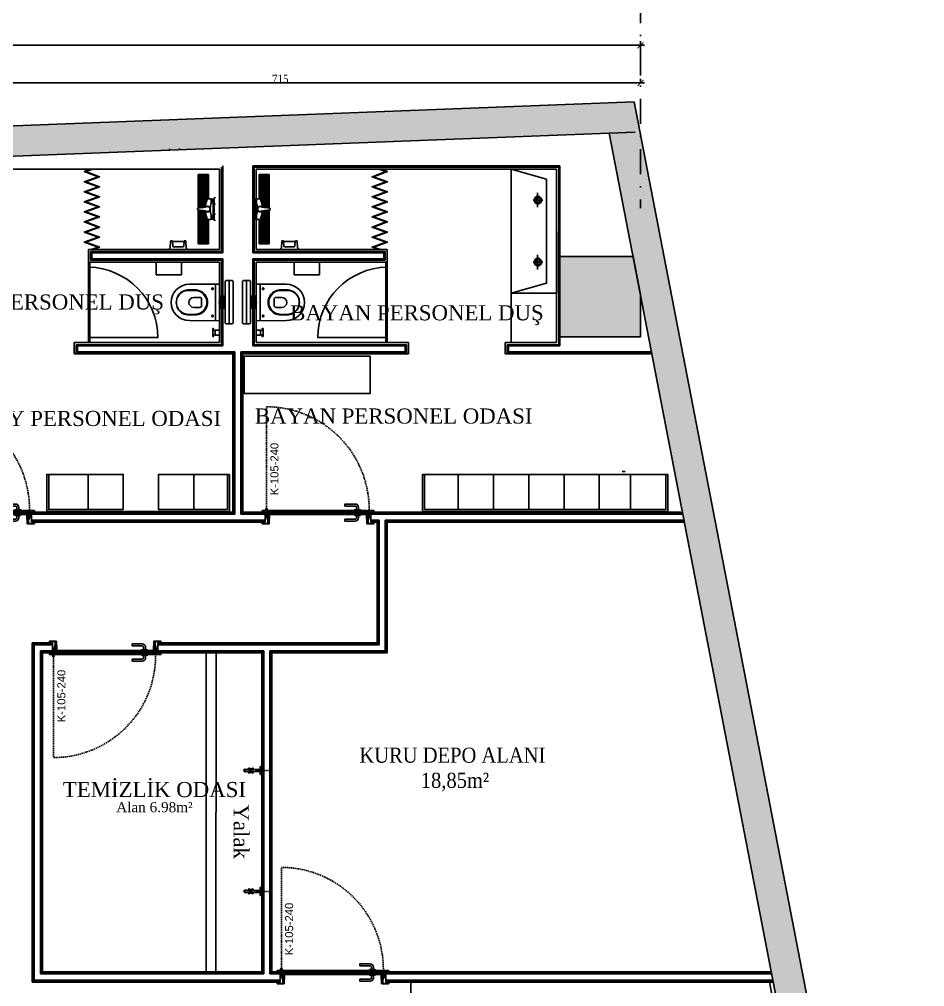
# Model space of a CAD drawing. Header units: millimetres. Extents: x -29311 to -3405, y 28913 to 42880.
# Drawn here: x -14803 to -13904, y 36041 to 37002 of the extents above; entities that cross this region are included whole.
import ezdxf
from ezdxf.enums import TextEntityAlignment as Align

# ---------------------------------------------------------------- set-up
doc = ezdxf.new("R2010")
doc.units = ezdxf.units.MM
for name, pattern in [('ACAD_ISO07W100', [3, 0, -3]), ('AM_DIN_G_W050', [13.75, 9.75, -1.5, 1, -1.5]), ('CENTER2', [1.125, 0.75, -0.125, 0.125, -0.125]), ('DASHDOT', [1, 0.5, -0.25, 0, -0.25]), ('DASHDOT2', [0.5, 0.25, -0.125, 0, -0.125]), ('HIDDEN', [0.375, 0.25, -0.125])]:
    doc.linetypes.add(name, pattern=pattern)
for name, color, linetype in [('A-AKS', 57, 'DASHDOT'), ('A-AKS.', 57, 'DASHDOT2'), ('A-BA', 1, 'Continuous'), ('A-DUVAR-ALCIPAN', 9, 'Continuous'), ('A-KAPI', 214, 'Continuous'), ('A-KAPI-AHSAP', 245, 'Continuous'), ('A-KAPI-AKSESUAR', 206, 'Continuous'), ('A-KAPI-METAL', 84, 'Continuous'), ('A-KAPI-PROFIL', 206, 'Continuous'), ('A-KAPLAMA-SERAMIK', 31, 'Continuous'), ('A-MK-DRENAJ', 146, 'Continuous'), ('A-SIVA-ALCIPAN', 247, 'Continuous'), ('A-SIVA-IC', 97, 'Continuous'), ('A-TEFRIS', 251, 'Continuous'), ('A-TEFRIS-SABIT', 177, 'Continuous'), ('A-YAZI', 136, 'Continuous'), ('Duvar-200 cm', 7, 'Continuous'), ('level', 10, 'Continuous')]:
    doc.layers.add(name, color=color, linetype=linetype)
for name, color, linetype, lineweight in [('MS_GORINCE', 251, 'Continuous', 0), ('olcu-plan', 7, 'Continuous', 20), ('s-depo', 140, 'Continuous', 25), ('tarama-betonarme', 252, 'Continuous', 13), ('TES_SU', 150, 'Continuous', 25)]:
    doc.layers.add(name, color=color, linetype=linetype, lineweight=lineweight)
doc.styles.get("Standard").update_dxf_attribs({"font": 'arial.ttf'})
doc.styles.add('YAZ-50', font='times.ttf', dxfattribs={"width": 0.9})
doc.dimstyles.new('1-50-plan', dxfattribs={"dimtxt": 8, "dimasz": 6, "dimexe": 4, "dimexo": 4, "dimgap": 0.00625, "dimtad": 1, "dimdec": 0, "dimrnd": 0.0005, "dimzin": 9, "dimdsep": 46, "dimtxsty": 'YAZ-50', "dimblk": 'ARCHTICK', "dimcen": 0.025, "dimdle": 4, "dimadec": 0, "dimazin": 0, "dimtfac": 1, "dimtdec": 0, "dimtmove": 0, "dimatfit": 3, "dimfxl": 30, "dimfxlon": 1, "dimarcsym": 0})
pattern_1 = [(45, (-65876.5644, 50245.5134), (-4.4194174, 4.4194174), []), (45, (-65872.145, 50245.5134), (-4.4194174, 4.4194174), [7.8125, -1.5625, 0, -1.5625])]

# ---------------------------------------------------------------- blocks, each defined once
blk = doc.blocks.new('_ArchTick')
at = {"color": 0, "linetype": 'ByBlock', "const_width": 0.15}
blk.add_lwpolyline([(-0.5, -0.5), (0.5, 0.5)], dxfattribs=at)
blk = doc.blocks.new('*D415')
at = {"layer": 'DEFPOINTS', "color": 0, "transparency": 16777216}
for p in [(-14901.24, 36942.91), (-14185.74, 36938.93), (-14185.74, 36938.93)]:
    blk.add_point(p, dxfattribs=at)
at = {"layer": 'olcu-plan', "color": 0, "lineweight": -2, "transparency": 16777216}
for p, q in [((-14185.74, 36938.93), (-14185.74, 36942.93)), ((-14905.24, 36938.93), (-14181.74, 36938.93)), ((-14901.24, 36938.93), (-14901.24, 36934.93))]:
    blk.add_line(p, q, dxfattribs=at)
at = {"layer": 'olcu-plan', "color": 0, "lineweight": -2, "transparency": 16777216, "xscale": 6, "yscale": 6, "zscale": 6, "rotation": 180}
blk.add_blockref('_ArchTick', (-14901.24, 36938.93), dxfattribs=at)
at = {"layer": 'olcu-plan', "color": 0, "lineweight": -2, "transparency": 16777216, "xscale": 6, "yscale": 6, "zscale": 6}
blk.add_blockref('_ArchTick', (-14185.74, 36938.93), dxfattribs=at)
at = {"layer": 'olcu-plan', "color": 0, "transparency": 16777216, "insert": (-14543.49, 36943.02), "char_height": 8, "attachment_point": 5, "style": 'YAZ-50'}
blk.add_mtext('715', dxfattribs=at)
blk = doc.blocks.new('*D416')
at = {"layer": 'DEFPOINTS', "color": 0, "transparency": 16777216}
for p in [(-14185.74, 36976.33), (-14185.74, 36938.93), (-19055.29, 36908.8)]:
    blk.add_point(p, dxfattribs=at)
at = {"layer": 'olcu-plan', "color": 0, "lineweight": -2, "transparency": 16777216}
for p, q in [((-19055.29, 36946.33), (-19055.29, 36980.33)), ((-14185.74, 36946.33), (-14185.74, 36980.33)), ((-19059.29, 36976.33), (-14181.74, 36976.33))]:
    blk.add_line(p, q, dxfattribs=at)
at = {"layer": 'olcu-plan', "color": 0, "lineweight": -2, "transparency": 16777216, "xscale": 6, "yscale": 6, "zscale": 6, "rotation": 180}
blk.add_blockref('_ArchTick', (-19055.29, 36976.33), dxfattribs=at)
at = {"layer": 'olcu-plan', "color": 0, "lineweight": -2, "transparency": 16777216, "xscale": 6, "yscale": 6, "zscale": 6}
blk.add_blockref('_ArchTick', (-14185.74, 36976.33), dxfattribs=at)
at = {"layer": 'olcu-plan', "color": 0, "transparency": 16777216, "insert": (-16620.51, 36980.42), "char_height": 8, "attachment_point": 5, "style": 'YAZ-50'}
blk.add_mtext('4870', dxfattribs=at)
blk = doc.blocks.new('AKS')
at = {"layer": 'A-AKS.', "ltscale": 100}
blk.add_line((4869.54, 2314.03), (4869.54, 2054.95), dxfattribs=at)
blk = doc.blocks.new('A$C1989330F')
at = {"layer": 'A-KAPI-AKSESUAR'}
blk.add_lwpolyline([(27.5, 0), (-27.5, 0), (-27.5, -8), (27.5, -8)], close=True, dxfattribs=at)
blk.add_lwpolyline([(-125, -45), (-20, -45, 0.414214), (-10, -35), (-10, -8), (10, -8), (10, -32, -0.414214), (-23, -65), (-125, -65)], format="xyb", close=True, dxfattribs=at)
blk = doc.blocks.new('*U501')
at = {"ltscale": 12}
h = blk.add_hatch(dxfattribs=at)
h.set_pattern_fill('ANSI31', color=8, scale=5, angle=45)
h.set_pattern_definition([(90, (48.085, 20), (-15.875, 3e-15), [])])
h.paths.add_polyline_path([(1004.1, -130), (44, -130), (44, -160), (1004.1, -160)])
at = {"color": 8, "linetype": 'HIDDEN', "ltscale": 50}
blk.add_lwpolyline([(12.6, -176.2), (12.6, -1188.7, 0.417281), (1025, -165.6)], format="xyb", dxfattribs=at)
at = {"layer": 'A-KAPI-AHSAP'}
for points in [[(44, -165), (34, -165), (34, -148), (34, -148), (34, -125), (44, -125), (44, -165)], [(44, -125), (1004.1, -125)], [(1004.1, -165), (44, -165)], [(1004.1, -165), (1004.1, -125), (1014.1, -125), (1014.1, -165), (1014.1, -165), (1014.1, -165), (1004.1, -165)]]:
    blk.add_lwpolyline(points, dxfattribs=at)
blk.add_lwpolyline([(1004.1, -130), (44, -130), (44, -160), (1004.1, -160)], close=True, dxfattribs=at)
at = {"layer": 'A-KAPI-AKSESUAR'}
for radius in [10, 5, 4]:
    blk.add_circle((12, -175), radius, dxfattribs=at)
at = {"layer": 'A-KAPI-METAL'}
for points in [[(-29, -33.4), (39, -33.4, -0.414214), (40, -34.4), (40, -95.9), (38, -95.9), (38, -35.9, 0.414214), (37.5, -35.4), (-27.5, -35.4, 0.414214), (-28, -35.9), (-28, -47.4, 0.414214), (-27.5, -47.9), (-20, -47.9), (-20, -49.9), (-29, -49.9, -0.414214), (-30, -48.9), (-30, -34.4, -0.414214)], [(-30, -151, -0.414214), (-29, -150), (-20, -150), (-20, -152), (-27.5, -152, 0.414214), (-28, -152.5), (-28, -162.5, 0.414214), (-27.5, -163), (26.5, -163, 0.414214), (27, -162.5), (27, -105, -0.414214), (28.2, -104), (41, -104, -0.414154), (42, -105), (42, -119.5), (42, -94.8), (42, -80.7), (42, -94.8), (40, -94.8), (40, -80.7, -1), (44, -80.7), (44, -119.8, -0.934642), (40, -119.5), (40, -106.5, 0.414214), (39.5, -106), (29.5, -106, 0.414214), (29, -106.5), (29, -164, -0.414214), (28, -165), (-29, -165, -0.414214), (-30, -164)], [(1078.1, -151, 0.414214), (1077.1, -150), (1068.1, -150), (1068.1, -152), (1075.6, -152, -0.414214), (1076.1, -152.5), (1076.1, -162.5, -0.414214), (1075.6, -163), (1021.6, -163, -0.414214), (1021.1, -162.5), (1021.1, -104, 0.414214), (1019.8, -103), (1007.1, -103, 0.414154), (1006.1, -104), (1006.1, -119.5), (1006.1, -94.8), (1006.1, -80.7), (1006.1, -94.8), (1008.1, -94.8), (1008.1, -80.7, 1), (1004.1, -80.7), (1004.1, -119.8, 0.938583), (1008.1, -119.5), (1008.1, -105.5, -0.414214), (1008.6, -105), (1018.5, -105, -0.414214), (1019.1, -105.5), (1019.1, -164, 0.414214), (1020.1, -165), (1077.1, -165, 0.414214), (1078.1, -164)], [(1077.1, -33.4), (1009.1, -33.4, 0.414214), (1008.1, -34.4), (1008.1, -95.9), (1010.1, -95.9), (1010.1, -35.9, -0.414214), (1010.6, -35.4), (1075.6, -35.4, -0.414214), (1076.1, -35.9), (1076.1, -47.4, -0.414214), (1075.6, -47.9), (1068.1, -47.9), (1068.1, -49.9), (1077.1, -49.9, 0.414214), (1078.1, -48.9), (1078.1, -34.4, 0.414214)]]:
    blk.add_lwpolyline(points, format="xyb", close=True, dxfattribs=at)
at = {"layer": 'A-KAPI-PROFIL'}
for points in [[(16.5, -100.9), (27.5, -70.4), (27.5, -36.5), (37.5, -36.5), (37.5, -72.2), (25.9, -104.3), (25.9, -163), (16.5, -163)], [(1031.6, -100.9), (1020.6, -70.4), (1020.6, -43.8), (1010.6, -43.8), (1010.6, -72.2), (1022.2, -104.3), (1022.2, -163), (1031.6, -163)]]:
    blk.add_lwpolyline(points, close=True, dxfattribs=at)
for points in [[(36.5, -36.8), (37.5, -36.8), (37.5, -52.5), (29.6, -66.1), (29.6, -89.8), (36.6, -89.8), (36.6, -90.8), (28.6, -90.8), (28.6, -65.8), (36.5, -52.2), (36.5, -36.8)], [(1011.6, -36.8), (1010.6, -36.8), (1010.6, -52.5), (1018.5, -66.1), (1018.5, -89.8), (1011.5, -89.8), (1011.5, -90.8), (1019.5, -90.8), (1019.5, -65.8), (1011.6, -52.2), (1011.6, -36.8)]]:
    blk.add_lwpolyline(points, dxfattribs=at)
at = {"layer": 'A-KAPI-PROFIL', "color": 8}
for points in [[(39.7, -111.2, 0.414214), (37.7, -109.2), (31.3, -109.2, 0.414214), (29.3, -111.2), (29.3, -122, 0.414214), (31.3, -124), (45.3, -124, 0.414214), (46.3, -123), (46.3, -120, 1), (44.3, -120), (44.3, -121.5), (39.7, -121.5)], [(1018.8, -111.2, 0.414214), (1016.8, -109.2), (1010.4, -109.2, 0.414214), (1008.4, -111.2), (1008.4, -121.5), (1003.8, -121.5), (1003.8, -120, 1), (1001.8, -120), (1001.8, -123, 0.414214), (1002.8, -124), (1014.1, -124), (1016.8, -124, 0.414214), (1018.8, -122)]]:
    blk.add_lwpolyline(points, format="xyb", close=True, dxfattribs=at)
at = {"layer": 'DEFPOINTS', "linetype": 'ByBlock', "ltscale": 12}
for p, q in [((0, -49.9), (0, -150)), ((1048.1, -49.9), (1048.1, -125))]:
    blk.add_line(p, q, dxfattribs=at)
at = {"ltscale": 12, "xscale": -1, "rotation": 180}
blk.add_blockref('A$C1989330F', (916, -125), dxfattribs=at)
at = {"ltscale": 12}
blk.add_blockref('A$C1989330F', (916, -165), dxfattribs=at)
blk = doc.blocks.new('2 Lİ LAVABOO')
at = {"layer": 'A-TEFRIS-SABIT', "color": 4, "linetype": 'AM_DIN_G_W050', "ltscale": 2}
for p, q in [((88836.53, 15560.57), (88836.53, 15551.04)), ((88898.16, 15560.57), (88898.16, 15551.04)), ((88829.3, 15555.56), (88843.73, 15555.56)), ((88831.76, 15555.81), (88841.3, 15555.81)), ((88905.39, 15555.56), (88890.96, 15555.56)), ((88902.93, 15555.81), (88893.39, 15555.81))]:
    blk.add_line(p, q, dxfattribs=at)
at = {"layer": 'A-TEFRIS-SABIT'}
for points in [[(88805.72, 15574.42), (88805.72, 15529.28), (88928.97, 15529.28), (88928.97, 15574.44)], [(88815.72, 15564.4), (88805.72, 15529.28), (88928.97, 15529.28), (88918.97, 15564.4)]]:
    blk.add_lwpolyline(points, close=True, dxfattribs=at)
for centre, radius in [((88836.53, 15555.81), 3.75), ((88836.53, 15555.81), 2.6), ((88898.16, 15555.81), 3.75), ((88898.16, 15555.81), 2.6)]:
    blk.add_circle(centre, radius, dxfattribs=at)
blk = doc.blocks.new('*U577')
at = {"ltscale": 12}
h = blk.add_hatch(dxfattribs=at)
h.set_pattern_fill('ANSI31', color=8, scale=5, angle=45)
h.set_pattern_definition([(90, (50, 20), (-15.875, 3e-15), [])])
h.paths.add_polyline_path([(1006, -130), (44, -130), (44, -160), (1006, -160)])
at = {"color": 8, "linetype": 'HIDDEN', "ltscale": 50}
blk.add_lwpolyline([(12.7, -176.4), (12.7, -1195.6, 0.417281), (1031.9, -165.7)], format="xyb", dxfattribs=at)
at = {"layer": 'A-KAPI-AHSAP'}
for points in [[(44, -165), (34, -165), (34, -148), (34, -148), (34, -125), (44, -125), (44, -165)], [(44, -125), (1006, -125)], [(1006, -165), (44, -165)], [(1006, -165), (1006, -125), (1016, -125), (1016, -165), (1016, -165), (1016, -165), (1006, -165)]]:
    blk.add_lwpolyline(points, dxfattribs=at)
blk.add_lwpolyline([(1006, -130), (44, -130), (44, -160), (1006, -160)], close=True, dxfattribs=at)
at = {"layer": 'A-KAPI-AKSESUAR'}
for radius in [10, 5, 4]:
    blk.add_circle((12, -175), radius, dxfattribs=at)
at = {"layer": 'A-KAPI-METAL'}
for points in [[(-29, -33.4), (39, -33.4, -0.414214), (40, -34.4), (40, -95.9), (38, -95.9), (38, -35.9, 0.414214), (37.5, -35.4), (-27.5, -35.4, 0.414214), (-28, -35.9), (-28, -47.4, 0.414214), (-27.5, -47.9), (-20, -47.9), (-20, -49.9), (-29, -49.9, -0.414214), (-30, -48.9), (-30, -34.4, -0.414214)], [(-30, -151, -0.414214), (-29, -150), (-20, -150), (-20, -152), (-27.5, -152, 0.414214), (-28, -152.5), (-28, -162.5, 0.414214), (-27.5, -163), (26.5, -163, 0.414214), (27, -162.5), (27, -105, -0.414214), (28.2, -104), (41, -104, -0.414154), (42, -105), (42, -119.5), (42, -94.8), (42, -80.7), (42, -94.8), (40, -94.8), (40, -80.7, -1), (44, -80.7), (44, -119.8, -0.934642), (40, -119.5), (40, -106.5, 0.414214), (39.5, -106), (29.5, -106, 0.414214), (29, -106.5), (29, -164, -0.414214), (28, -165), (-29, -165, -0.414214), (-30, -164)], [(1080, -151, 0.414214), (1079, -150), (1070, -150), (1070, -152), (1077.5, -152, -0.414214), (1078, -152.5), (1078, -162.5, -0.414214), (1077.5, -163), (1023.5, -163, -0.414214), (1023, -162.5), (1023, -104, 0.414214), (1021.8, -103), (1009, -103, 0.414154), (1008, -104), (1008, -119.5), (1008, -94.8), (1008, -80.7), (1008, -94.8), (1010, -94.8), (1010, -80.7, 1), (1006, -80.7), (1006, -119.8, 0.938583), (1010, -119.5), (1010, -105.5, -0.414214), (1010.5, -105), (1020.5, -105, -0.414214), (1021, -105.5), (1021, -164, 0.414214), (1022, -165), (1079, -165, 0.414214), (1080, -164)], [(1079, -33.4), (1011, -33.4, 0.414214), (1010, -34.4), (1010, -95.9), (1012, -95.9), (1012, -35.9, -0.414214), (1012.5, -35.4), (1077.5, -35.4, -0.414214), (1078, -35.9), (1078, -47.4, -0.414214), (1077.5, -47.9), (1070, -47.9), (1070, -49.9), (1079, -49.9, 0.414214), (1080, -48.9), (1080, -34.4, 0.414214)]]:
    blk.add_lwpolyline(points, format="xyb", close=True, dxfattribs=at)
at = {"layer": 'A-KAPI-PROFIL'}
for points in [[(16.5, -100.9), (27.5, -70.4), (27.5, -36.5), (37.5, -36.5), (37.5, -72.2), (25.9, -104.3), (25.9, -163), (16.5, -163)], [(1033.5, -100.9), (1022.5, -70.4), (1022.5, -43.8), (1012.5, -43.8), (1012.5, -72.2), (1024.1, -104.3), (1024.1, -163), (1033.5, -163)]]:
    blk.add_lwpolyline(points, close=True, dxfattribs=at)
for points in [[(36.5, -36.8), (37.5, -36.8), (37.5, -52.5), (29.6, -66.1), (29.6, -89.8), (36.6, -89.8), (36.6, -90.8), (28.6, -90.8), (28.6, -65.8), (36.5, -52.2), (36.5, -36.8)], [(1013.5, -36.8), (1012.5, -36.8), (1012.5, -52.5), (1020.4, -66.1), (1020.4, -89.8), (1013.4, -89.8), (1013.4, -90.8), (1021.4, -90.8), (1021.4, -65.8), (1013.5, -52.2), (1013.5, -36.8)]]:
    blk.add_lwpolyline(points, dxfattribs=at)
at = {"layer": 'A-KAPI-PROFIL', "color": 8}
for points in [[(39.7, -111.2, 0.414214), (37.7, -109.2), (31.3, -109.2, 0.414214), (29.3, -111.2), (29.3, -122, 0.414214), (31.3, -124), (45.3, -124, 0.414214), (46.3, -123), (46.3, -120, 1), (44.3, -120), (44.3, -121.5), (39.7, -121.5)], [(1020.7, -111.2, 0.414214), (1018.7, -109.2), (1012.3, -109.2, 0.414214), (1010.3, -111.2), (1010.3, -121.5), (1005.7, -121.5), (1005.7, -120, 1), (1003.7, -120), (1003.7, -123, 0.414214), (1004.7, -124), (1016, -124), (1018.7, -124, 0.414214), (1020.7, -122)]]:
    blk.add_lwpolyline(points, format="xyb", close=True, dxfattribs=at)
at = {"layer": 'DEFPOINTS', "linetype": 'ByBlock', "ltscale": 12}
for p, q in [((0, -49.9), (0, -150)), ((1050, -49.9), (1050, -125))]:
    blk.add_line(p, q, dxfattribs=at)
at = {"ltscale": 12, "xscale": -1, "rotation": 180}
blk.add_blockref('A$C1989330F', (916, -125), dxfattribs=at)
at = {"ltscale": 12}
blk.add_blockref('A$C1989330F', (916, -165), dxfattribs=at)
blk = doc.blocks.new('mus-pl1')
at = {"color": 0, "linetype": 'ByBlock'}
for p, q in [((-0.62, -9.37), (-1.01, -9.26)), ((-0.19, -8.93), (-0.3, -8.55)), ((0.19, -8.93), (0.3, -8.55)), ((0.62, -9.37), (1.01, -9.26)), ((-1.01, -9.85), (-0.62, -9.74)), ((-0.3, -10.56), (-0.19, -10.18)), ((0.3, -10.56), (0.19, -10.18)), ((1.01, -9.85), (0.62, -9.74))]:
    blk.add_line(p, q, dxfattribs=at)
blk.add_lwpolyline([(4, 0), (4, -0.2, -0.414214), (3.7, -0.5), (-3.7, -0.5, -0.414214), (-4, -0.2), (-4, 0)], format="xyb", close=True, dxfattribs=at)
at = {"color": 0, "linetype": 'ACAD_ISO07W100', "ltscale": 0.01}
blk.add_lwpolyline([(0.01, -5), (-0.01, 9.33)], dxfattribs=at)
at = {"color": 0, "linetype": 'ByBlock'}
for points in [[(-1.01, -9.26), (-1.83, -8.43)], [(1.3, -0.5), (1.3, -0.8), (-1.3, -0.8), (-1.3, -0.5)], [(-1.12, -7.73), (-0.3, -8.55)], [(-1, -7.85), (-1, -0.8)], [(0.3, -8.55), (1.12, -7.73)], [(1.83, -8.43), (1.01, -9.26)], [(-1.83, -10.68), (-1.01, -9.85)], [(-0.3, -10.56), (-1.12, -11.38)], [(1.12, -11.38), (0.3, -10.56)], [(1.01, -9.85), (1.83, -10.68)]]:
    blk.add_lwpolyline(points, dxfattribs=at)
for points in [[(-1.74, -8.52, 0.074817), (-1.83, -9.05), (-1.83, -10.05, 0.074817), (-1.74, -10.59, 0.080067)], [(-1, -7.18, 0.039052), (-1.28, -7.36)], [(1, -0.8), (1, -7.85, -0.381119)], [(1.28, -7.36, 0.039051), (1, -7.18)], [(1.74, -10.59, 0.074817), (1.82, -10.05), (1.82, -9.05, 0.074817), (1.74, -8.52, 0.080066)], [(-1.28, -11.75, 0.039052), (-1, -11.93, 0.258777)], [(1, -11.26), (1, -15, -1), (-1, -15), (-1, -11.26)], [(1, -11.93, 0.039051), (1.28, -11.75)]]:
    blk.add_lwpolyline(points, format="xyb", dxfattribs=at)
for radius in [0.65, 0.45]:
    blk.add_circle((0, -9.55), radius, dxfattribs=at)
for centre, radius, start, end in [((-1.77, -7.79), 0.65, 5.28486, 264.71514), ((0, -9.55), 1.05, 73.43689, 196.56311), ((0, -9.55), 1.05, 253.43689, 16.56311), ((1.77, -7.79), 0.65, 275.28486, 174.71514), ((-1.77, -11.32), 0.65, 95.28486, 354.71514), ((0, -15), 1.4, 140.28486, 39.71514), ((0, -15), 1.3, 140.28486, 39.71514), ((1.77, -11.32), 0.65, 185.28486, 84.71514)]:
    blk.add_arc(centre, radius, start, end, dxfattribs=at)
blk = doc.blocks.new('DUS')
at = {"layer": 'A-MK-DRENAJ'}
for p, q in [((86675.3, -29215.5), (86775.3, -29215.5)), ((86675.3, -29458.2), (86675.3, -29215.5)), ((86775.3, -29543.8), (86775.3, -29215.5)), ((86709.3, -29538), (86755.3, -29538)), ((86725.3, -29583), (86755.3, -29583)), ((86755.3, -29543), (86755.3, -29538)), ((86755.3, -29583), (86755.3, -29578)), ((86775.3, -29905.5), (86775.3, -29577.2)), ((86675.3, -29905.5), (86675.3, -29662.7)), ((86695.3, -29883), (86695.3, -29878)), ((86755.3, -29878), (86695.3, -29878)), ((86755.3, -29883), (86695.3, -29883)), ((86755.3, -29883), (86755.3, -29878)), ((86675.3, -29905.5), (86775.3, -29905.5))]:
    blk.add_line(p, q, dxfattribs=at)
for points in [[(86765.3, -29225.5), (86685.3, -29225.5), (86685.3, -29458.2)], [(86765.3, -29543.4), (86765.3, -29225.5)], [(86699.9, -29503), (86755.3, -29503), (86755.3, -29498), (86698.5, -29498)], [(86685.3, -29662.7), (86685.3, -29895.5), (86765.3, -29895.5), (86765.3, -29577.5)], [(86705.2, -29523), (86755.3, -29523), (86755.3, -29518), (86703.9, -29518)], [(86699.9, -29618), (86755.3, -29618), (86755.3, -29623), (86698.5, -29623)], [(86705.2, -29598), (86755.3, -29598), (86755.3, -29603), (86703.9, -29603)]]:
    blk.add_lwpolyline(points, dxfattribs=at)
for points in [[(86755.3, -29238), (86695.3, -29238), (86695.3, -29243), (86755.3, -29243)], [(86755.3, -29258), (86695.3, -29258), (86695.3, -29263), (86755.3, -29263)], [(86755.3, -29278), (86695.3, -29278), (86695.3, -29283), (86755.3, -29283)], [(86755.3, -29298), (86695.3, -29298), (86695.3, -29303), (86755.3, -29303)], [(86755.3, -29318), (86695.3, -29318), (86695.3, -29323), (86755.3, -29323)], [(86755.3, -29338), (86695.3, -29338), (86695.3, -29343), (86755.3, -29343)], [(86755.3, -29358), (86695.3, -29358), (86695.3, -29363), (86755.3, -29363)], [(86755.3, -29378), (86695.3, -29378), (86695.3, -29383), (86755.3, -29383)], [(86755.3, -29398), (86695.3, -29398), (86695.3, -29403), (86755.3, -29403)], [(86755.3, -29418), (86695.3, -29418), (86695.3, -29423), (86755.3, -29423)], [(86755.3, -29438), (86695.3, -29438), (86695.3, -29443), (86755.3, -29443)], [(86755.3, -29458), (86695.3, -29458), (86695.3, -29463), (86755.3, -29463)], [(86755.3, -29478), (86695.3, -29478), (86695.3, -29483), (86755.3, -29483)], [(86695.3, -29638), (86755.3, -29638), (86755.3, -29643), (86695.3, -29643)], [(86695.3, -29658), (86755.3, -29658), (86755.3, -29663), (86695.3, -29663)], [(86695.3, -29678), (86755.3, -29678), (86755.3, -29683), (86695.3, -29683)], [(86695.3, -29698), (86755.3, -29698), (86755.3, -29703), (86695.3, -29703)], [(86695.3, -29718), (86755.3, -29718), (86755.3, -29723), (86695.3, -29723)], [(86695.3, -29738), (86755.3, -29738), (86755.3, -29743), (86695.3, -29743)], [(86695.3, -29758), (86755.3, -29758), (86755.3, -29763), (86695.3, -29763)], [(86695.3, -29778), (86755.3, -29778), (86755.3, -29783), (86695.3, -29783)], [(86695.3, -29798), (86755.3, -29798), (86755.3, -29803), (86695.3, -29803)], [(86695.3, -29818), (86755.3, -29818), (86755.3, -29823), (86695.3, -29823)], [(86695.3, -29838), (86755.3, -29838), (86755.3, -29843), (86695.3, -29843)], [(86695.3, -29858), (86755.3, -29858), (86755.3, -29863), (86695.3, -29863)]]:
    blk.add_lwpolyline(points, close=True, dxfattribs=at)
at = {"layer": 'A-TEFRIS-SABIT'}
for p, q in [((86617.2, -29449.1), (86605.3, -29446)), ((86618.5, -29450.8), (86622.6, -29464.9)), ((86618.5, -29505.2), (86618.5, -29450.8)), ((86618.5, -29505.2), (86622.6, -29491.1)), ((86622.6, -29464.9), (86630.2, -29464.9)), ((86622.6, -29491.1), (86622.6, -29464.9)), ((86622.6, -29491.1), (86630.2, -29491.1)), ((86630.2, -29461.7), (86646.2, -29461.7)), ((86630.2, -29494.3), (86630.2, -29461.7)), ((86630.2, -29494.3), (86646.2, -29494.3)), ((86632.9, -29479.9), (86632.9, -29476.1)), ((86632.9, -29476.1), (86643.5, -29476.1)), ((86632.9, -29479.9), (86643.5, -29479.9)), ((86643.5, -29479.9), (86643.5, -29476.1)), ((86646.2, -29494.3), (86646.2, -29461.7)), ((86648, -29461.7), (86648, -29497.4)), ((86683.7, -29458.2), (86651.4, -29458.2)), ((86688.8, -29461.8), (86710.3, -29541.8)), ((86617.2, -29506.9), (86605.3, -29510)), ((86688.8, -29659.2), (86710.4, -29579)), ((86779.8, -29552.9), (86708.2, -29541.5)), ((86779.8, -29567.9), (86708.4, -29579.3)), ((86725.3, -29583), (86709.3, -29583)), ((86719.4, -29577.5), (86774.2, -29577.5)), ((86720.5, -29543.4), (86774.2, -29543.4)), ((86776.4, -29545.6), (86776.4, -29552.3)), ((86776.4, -29568.4), (86776.4, -29575.3)), ((86785, -29558.7), (86785, -29562.1)), ((86617.2, -29614.1), (86605.3, -29611)), ((86617.2, -29671.9), (86605.3, -29675)), ((86618.5, -29615.8), (86618.5, -29670.2)), ((86618.5, -29615.8), (86622.6, -29629.9)), ((86618.5, -29670.2), (86622.6, -29656.1)), ((86622.6, -29629.9), (86622.6, -29656.1)), ((86622.6, -29629.9), (86630.2, -29629.9)), ((86622.6, -29656.1), (86630.2, -29656.1)), ((86630.2, -29659.3), (86630.2, -29626.7)), ((86630.2, -29626.7), (86646.2, -29626.7)), ((86630.2, -29659.3), (86646.2, -29659.3)), ((86632.9, -29641.1), (86643.5, -29641.1)), ((86632.9, -29644.9), (86632.9, -29641.1)), ((86632.9, -29644.9), (86643.5, -29644.9)), ((86643.5, -29644.9), (86643.5, -29641.1)), ((86646.2, -29659.3), (86646.2, -29626.7)), ((86648, -29623.6), (86648, -29659.3)), ((86651.4, -29662.7), (86683.7, -29662.7)), ((86894.8, -29945.1), (86898.1, -29883)), ((86908.4, -29874.7), (86907.1, -29874.7)), ((86920.6, -29927.1), (86917.3, -29883)), ((87033, -29883.7), (86917.4, -29883.7)), ((87029.8, -29927.1), (87033.1, -29883)), ((87042, -29874.7), (87043.3, -29874.7)), ((87055.6, -29945.1), (87052.3, -29883)), ((86885.2, -29960.3), (86885.2, -29962.4)), ((87065.2, -29962.4), (86885.5, -29962.4)), ((87020.8, -29935.4), (86929.6, -29935.4)), ((87065.2, -29960.3), (87065.2, -29962.4))]:
    blk.add_line(p, q, dxfattribs=at)
for points in [[(86627.4, -29629.9), (86627.4, -29491.1)], [(86616.4, -29613.9), (86616.4, -29507.1)]]:
    blk.add_lwpolyline(points, dxfattribs=at)
for centre, radius, start, end in [((86616.8, -29450.8), 1.72, 0, 75.21721), ((86651.4, -29461.7), 3.44, 90, 180), ((86650.7, -29497.4), 2.75, 180, 194.94394), ((86414.2, -29560.5), 242, 345.05606, 14.94394), ((86683.7, -29463.7), 5.5, 20.70167, 90), ((86616.8, -29505.2), 1.72, 284.78279, 0), ((86684.6, -29560.5), 28.5, 48.0007, 312.49307), ((86684.6, -29560.5), 25.4, 57.32726, 303.38827), ((86703, -29531.7), 8.8, 237.32726, 260.94279), ((86703.4, -29589), 8.8, 99.08028, 123.38827), ((86709.6, -29532.8), 8.8, 228.0007, 260.94279), ((86709.8, -29588), 8.8, 99.08028, 132.49307), ((86774.2, -29545.6), 2.2, 0, 90), ((86774.2, -29575.3), 2.2, 270, 0), ((86779.2, -29558.7), 5.85, 0, 83.76807), ((86779.2, -29562.1), 5.85, 276.23193, 0), ((86616.8, -29615.8), 1.72, 0, 75.21721), ((86616.8, -29670.2), 1.72, 284.78279, 0), ((86650.7, -29623.6), 2.75, 165.05606, 180), ((86651.4, -29659.3), 3.44, 180, 270), ((86683.7, -29657.2), 5.5, 270, 339.29833)]:
    blk.add_arc(centre, radius, start, end, dxfattribs=at)
for centre, major_axis, ratio, start_param, end_param in [((86632.9, -29468.9), (0, -7.2), 0.382482, 3.141593, 6.283185), ((86643.5, -29487.1), (0, 7.2), 0.382482, 3.141593, 6.283185), ((86632.9, -29633.9), (0, -7.2), 0.382482, 3.141593, 6.283185), ((86643.5, -29652.1), (0, 7.2), 0.382482, 3.141593, 6.283185), ((86907.1, -29883.7), (-6.36, 6.36), 1, -0.785398, 0.711459), ((86908.4, -29883.7), (6.36, 6.36), 1, 5.571726, 7.068583), ((87042, -29883.7), (-6.36, 6.36), 1, -0.785398, 0.711459), ((87043.3, -29883.7), (6.36, 6.36), 1, 5.571726, 7.068583), ((86894.2, -29960.3), (6.36, 6.36), 1, 1.268279, 2.356194), ((86885.9, -29944.4), (6.36, 6.36), 1, 4.409872, 5.423848), ((86929.6, -29926.4), (6.36, 6.36), 1, 2.430134, 3.926991), ((87020.8, -29926.4), (-6.36, 6.36), 1, 2.356194, 3.853052), ((87064.5, -29944.4), (-6.36, 6.36), 1, 0.859337, 1.873313), ((87056.2, -29960.3), (-6.36, 6.36), 1, 3.926991, 5.014906)]:
    blk.add_ellipse(centre, major_axis=major_axis, ratio=ratio, start_param=start_param, end_param=end_param, dxfattribs=at)
at = {"layer": 'A-TEFRIS-SABIT', "extrusion": (0, 0, -1)}
for centre, major_axis in [((86632.9, -29487.1), (0, 7.2)), ((86643.5, -29468.9), (0, -7.2)), ((86632.9, -29652.1), (0, 7.2)), ((86643.5, -29633.9), (0, -7.2))]:
    blk.add_ellipse(centre, major_axis=major_axis, ratio=0.382482, start_param=3.141593, end_param=6.283185, dxfattribs=at)
at = {"layer": 'MS_GORINCE'}
for p, q in [((86709.3, -29583), (86725.3, -29583)), ((86716.6, -29578), (86725.3, -29578)), ((86725.3, -29578), (86716.6, -29578))]:
    blk.add_line(p, q, dxfattribs=at)
blk = doc.blocks.new('A$C7B0C6078')
for p, q in [((172.1, 301.2), (232.8, 301.2)), ((177.2, 307.5), (232.7, 307.5)), ((439.9, 361.7), (439.9, 3.3)), ((281.7, 232.5), (225.5, 232.5)), ((301.7, 212.5), (301.7, 152.5)), ((175.5, 182.5), (175.5, 182.5)), ((281.7, 132.5), (225.5, 132.5)), ((172.1, 63.8), (232.8, 63.8)), ((177.2, 57.5), (232.7, 57.5))]:
    blk.add_line(p, q)
at = {"color": 4, "linetype": 'CENTER2', "ltscale": 30}
for p, q in [((421, 317.5), (398.9, 317.5)), ((409.9, 306.4), (409.9, 328.6)), ((488.8, 182.5), (469.4, 182.5)), ((421, 47.5), (398.9, 47.5)), ((409.9, 58.6), (409.9, 36.4))]:
    blk.add_line(p, q, dxfattribs=at)
blk.add_lwpolyline([(480, 362, 0.416782), (477, 365), (180, 362.5, 1), (180, 2.5), (477, 0, 0.416585), (480, 3)], format="xyb", close=True)
for centre in [(409.9, 317.5), (409.9, 47.5)]:
    blk.add_circle(centre, 8)
for centre, radius, start, end in [((174.9, 182.5), 125, 88.98526, 271.01474), ((169.9, 182.5), 118.7, 88.98526, 271.01474), ((234.9, 182.5), 125, 268.98526, 91.01474), ((234.9, 182.5), 118.7, 268.98526, 91.01474), ((442.9, 361.7), 3, 90.48276, 180), ((225.5, 182.5), 50, 90, 180), ((281.7, 212.5), 20, 0, 90), ((225.5, 182.5), 50, 180, 270), ((281.7, 152.5), 20, 270, 0), ((442.9, 3.3), 3, 180, 269.51724)]:
    blk.add_arc(centre, radius, start, end)
blk = doc.blocks.new('perde')
at = {"layer": 'A-KAPI', "linetype": 'Continuous'}
for points in [[(86092.19, 21062.61), (86094.69, 21055.74), (86099.69, 21069.48), (86104.69, 21055.74), (86109.69, 21069.48), (86114.69, 21055.74), (86119.69, 21069.48), (86124.69, 21055.74), (86129.69, 21069.48), (86134.69, 21055.74), (86139.69, 21069.48), (86144.69, 21055.74), (86149.69, 21069.48), (86154.69, 21055.74), (86159.69, 21069.48), (86164.69, 21055.74), (86169.69, 21069.48), (86172.19, 21062.61)], [(86092.19, 21061.15), (86094.69, 21054.28), (86099.69, 21068.02), (86104.69, 21054.28), (86109.69, 21068.02), (86114.69, 21054.28), (86119.69, 21068.02), (86124.69, 21054.28), (86129.69, 21068.02), (86134.69, 21054.28), (86139.69, 21068.02), (86144.69, 21054.28), (86149.69, 21068.02), (86154.69, 21054.28), (86159.69, 21068.02), (86164.69, 21054.28), (86169.69, 21068.02), (86172.19, 21061.15)]]:
    blk.add_lwpolyline(points, dxfattribs=at)
at = {"layer": 'A-KAPI', "linetype": 'Continuous', "lineweight": 30}
for points in [[(86092.19, 21062.61), (86092.19, 21061.15)], [(86172.19, 21062.61), (86172.19, 21061.15)]]:
    blk.add_lwpolyline(points, dxfattribs=at)

msp = doc.modelspace()

# ---------------------------------------------------------------- hatches: boundary and pattern name
at = {"layer": 'tarama-betonarme'}
h = msp.add_hatch(dxfattribs=at)
h.set_pattern_fill('ANSI35', color=256, scale=25, style=0)
h.set_pattern_definition(pattern_1)
h.paths.add_polyline_path([(-18785.37, 34895.54), (-19021.29, 36702.95), (-14216.73, 36889.18), (-13835.02, 34913.14)], flags=16)
h.paths.add_polyline_path([(-18811.7, 34865.45), (-19055.29, 36731.65), (-14192.15, 36920.15), (-13798.7, 34883.26)])
h = msp.add_hatch(dxfattribs=at)
h.set_pattern_fill('ANSI35', color=256, scale=25, style=0)
h.set_pattern_definition(pattern_1)
h.paths.add_polyline_path([(-15811.24, 36766.65), (-15731.24, 36766.65), (-15731.24, 36686.65), (-15811.24, 36686.65)])
h.paths.add_polyline_path([(-16641.24, 36766.65), (-16561.24, 36766.65), (-16561.24, 36686.65), (-16641.24, 36686.65)])
h.paths.add_polyline_path([(-17471.24, 36766.65), (-17391.24, 36766.65), (-17391.24, 36686.65), (-17471.24, 36686.65)])
h.paths.add_polyline_path([(-14265.74, 36766.65), (-14185.74, 36766.65), (-14185.74, 36686.65), (-14265.74, 36686.65)])
h = msp.add_hatch(dxfattribs=at)
h.set_pattern_fill('ANSI35', color=256, scale=25, style=0)
h.set_pattern_definition([(45, (-65876.5644, 50245.5134), (-4.4194174, 4.4194174), []), (45, (-65872.145, 50245.5134), (-4.4194174, 4.4194174), [7.8125, -1.5625, 0, -1.5625])])
h.paths.add_polyline_path([(-15811.24, 36766.65), (-15731.24, 36766.65), (-15731.24, 36686.65), (-15811.24, 36686.65)])
h.paths.add_polyline_path([(-16641.24, 36766.65), (-16561.24, 36766.65), (-16561.24, 36686.65), (-16641.24, 36686.65)])
h.paths.add_polyline_path([(-17471.24, 36766.65), (-17391.24, 36766.65), (-17391.24, 36686.65), (-17471.24, 36686.65)])
h.paths.add_polyline_path([(-14265.74, 36766.65), (-14185.74, 36766.65), (-14185.74, 36686.65), (-14265.74, 36686.65)])

# ---------------------------------------------------------------- linework, layer by layer
at = {"layer": 'A-BA'}
for p, q in [((-18152.31, 36766.65), (-14192.15, 36920.15)), ((-13798.7, 34883.26), (-14192.15, 36920.15)), ((-13798.7, 34883.26), (-14192.15, 36920.15)), ((-18125.74, 36737.66), (-14190.99, 36890.17)), ((-13835.02, 34913.14), (-14216.73, 36889.18)), ((-13835.02, 34913.14), (-14216.73, 36889.18))]:
    msp.add_line(p, q, dxfattribs=at)
for points in [[(-14185.74, 36728.78), (-14185.74, 36686.65), (-14265.74, 36686.65), (-14265.74, 36766.65), (-14193.06, 36766.65), (-14185.74, 36728.78)], [(-14185.74, 36728.78), (-14185.74, 36686.65), (-14265.74, 36686.65), (-14265.74, 36766.65), (-14193.06, 36766.65)], [(-14185.74, 36728.78), (-14185.74, 36686.65), (-14265.74, 36686.65), (-14265.74, 36766.65), (-14193.06, 36766.65)], [(-14185.74, 36728.78), (-14185.74, 36686.65), (-14265.74, 36686.65), (-14265.74, 36766.65), (-14193.06, 36766.65)]]:
    msp.add_lwpolyline(points, dxfattribs=at)
at = {"layer": 'A-DUVAR-ALCIPAN'}
for points in [[(-14601.85, 36771.45), (-14601.85, 36855.45)], [(-14600.6, 36770.2), (-14600.6, 36856.7)], [(-14570.6, 36770.2), (-14570.6, 36856.7)], [(-14570.6, 36856.7), (-14265.74, 36856.7)], [(-14570.6, 36855.45), (-14266.99, 36855.45)], [(-14569.35, 36770.2), (-14569.35, 36855.45)], [(-14266.99, 36678.95), (-14266.99, 36855.45)], [(-14265.74, 36677.7), (-14265.74, 36856.7)], [(-14731.85, 36762.95), (-14731.85, 36771.45)], [(-14731.85, 36771.45), (-14601.85, 36771.45)], [(-14730.6, 36762.95), (-14730.6, 36771.45)], [(-14730.6, 36770.2), (-14600.6, 36770.2)], [(-14570.6, 36770.2), (-14440.6, 36770.2)], [(-14569.35, 36771.45), (-14439.35, 36771.45)], [(-14440.6, 36762.95), (-14440.6, 36771.45)], [(-14439.35, 36762.95), (-14439.35, 36771.45)], [(-14731.85, 36762.95), (-14601.85, 36762.95)], [(-14730.6, 36764.2), (-14600.6, 36764.2)], [(-14601.85, 36677.7), (-14601.85, 36762.95)], [(-14600.6, 36677.7), (-14600.6, 36764.2)], [(-14570.6, 36677.7), (-14570.6, 36764.2)], [(-14570.6, 36764.2), (-14440.6, 36764.2)], [(-14569.35, 36677.7), (-14569.35, 36764.2)], [(-14569.35, 36762.95), (-14439.35, 36762.95)], [(-14746.08, 36678.95), (-14601.85, 36678.95)], [(-14746.08, 36678.95), (-14746.08, 36670.45)], [(-14746.08, 36670.45), (-14588.6, 36670.45)], [(-14744.83, 36678.95), (-14744.83, 36670.45)], [(-14744.83, 36677.7), (-14600.6, 36677.7)], [(-14744.83, 36671.7), (-14588.6, 36671.7)], [(-14589.85, 36670.45), (-14589.85, 36510.65)], [(-14588.6, 36671.7), (-14588.6, 36510.65)], [(-14582.6, 36671.7), (-14419.38, 36671.7)], [(-14582.6, 36671.7), (-14582.6, 36510.65)], [(-14582.6, 36670.45), (-14418.13, 36670.45)], [(-14581.35, 36670.45), (-14581.35, 36510.65)], [(-14570.6, 36677.7), (-14419.38, 36677.7)], [(-14569.35, 36678.95), (-14418.13, 36678.95)], [(-14419.38, 36678.95), (-14419.38, 36670.45)], [(-14418.13, 36678.95), (-14418.13, 36670.45)], [(-14318.13, 36678.95), (-14266.99, 36678.95)], [(-14318.13, 36678.95), (-14318.13, 36670.45)], [(-14318.13, 36670.45), (-14174.48, 36670.45)], [(-14316.88, 36678.95), (-14316.88, 36670.45)], [(-14316.88, 36677.7), (-14265.74, 36677.7)], [(-14316.88, 36671.7), (-14174.72, 36671.7)], [(-14790.68, 36511.9), (-14589.85, 36511.9)], [(-14790.68, 36510.65), (-14588.6, 36510.65)], [(-14582.6, 36510.65), (-14558.4, 36510.65)], [(-14581.35, 36511.9), (-14558.4, 36511.9)], [(-14453.4, 36511.9), (-14143.85, 36511.9)], [(-14453.4, 36510.65), (-14143.61, 36510.65)], [(-14790.68, 36504.65), (-14558.4, 36504.65)], [(-14790.68, 36503.4), (-14558.4, 36503.4)], [(-14453.4, 36504.65), (-14445.29, 36504.65)], [(-14453.4, 36503.4), (-14445.29, 36503.4)], [(-14446.57, 36381.9), (-14446.54, 36503.4)], [(-14445.32, 36380.65), (-14445.29, 36504.65)], [(-14439.32, 36374.65), (-14439.29, 36504.65)], [(-14439.29, 36504.65), (-14142.06, 36504.65)], [(-14439.29, 36503.4), (-14142.06, 36503.4)], [(-14438.07, 36373.4), (-14438.04, 36503.4)], [(-14769.8, 36382.65), (-14769.8, 36372.65)], [(-14664.99, 36382.65), (-14664.99, 36372.65)], [(-14788.99, 36381.9), (-14788.99, 36046.51)], [(-14788.99, 36381.9), (-14769.8, 36381.9)], [(-14788.99, 36380.65), (-14769.8, 36380.65)], [(-14787.74, 36380.65), (-14787.74, 36047.76)], [(-14781.74, 36053.76), (-14781.74, 36374.65)], [(-14781.74, 36374.65), (-14769.8, 36374.65)], [(-14780.49, 36055.01), (-14780.49, 36374.65)], [(-14780.49, 36373.4), (-14769.8, 36373.4)], [(-14664.99, 36381.9), (-14445.32, 36381.9)], [(-14664.99, 36380.65), (-14445.32, 36380.65)], [(-14664.99, 36374.65), (-14559.84, 36374.65)], [(-14664.99, 36373.4), (-14559.84, 36373.4)], [(-14561.18, 36055.01), (-14561.09, 36373.4)], [(-14559.93, 36053.76), (-14559.84, 36374.65)], [(-14553.93, 36053.76), (-14553.84, 36374.65)], [(-14553.84, 36374.65), (-14438.07, 36374.65)], [(-14553.84, 36373.4), (-14438.07, 36373.4)], [(-14552.68, 36055.01), (-14552.59, 36373.4)], [(-14788.99, 36046.51), (-14543.6, 36046.51)], [(-14787.74, 36047.76), (-14543.6, 36047.76)], [(-14781.74, 36053.76), (-14559.93, 36053.76)], [(-14780.49, 36055.01), (-14559.93, 36055.01)], [(-14553.93, 36055.01), (-14543.6, 36055.01)], [(-14553.93, 36053.76), (-14543.6, 36053.76)], [(-14438.79, 36055.01), (-14055.59, 36055.01)], [(-14438.79, 36053.76), (-14055.35, 36053.76)], [(-14438.79, 36047.76), (-14054.19, 36047.76)], [(-14438.79, 36046.51), (-14053.95, 36046.51)]]:
    msp.add_lwpolyline(points, dxfattribs=at)
at = {"layer": 'A-KAPLAMA-SERAMIK'}
for points in [[(-14897.24, 36853.45), (-14603.85, 36853.45)], [(-14603.85, 36773.45), (-14603.85, 36853.45)], [(-14567.35, 36773.45), (-14567.35, 36853.45)], [(-14567.35, 36853.45), (-14268.99, 36853.45)], [(-14268.99, 36680.95), (-14268.99, 36853.45)], [(-14733.85, 36760.95), (-14733.85, 36773.45)], [(-14733.85, 36773.45), (-14603.85, 36773.45)], [(-14567.35, 36773.45), (-14437.35, 36773.45)], [(-14437.35, 36760.95), (-14437.35, 36773.45)], [(-14733.85, 36760.95), (-14603.85, 36760.95)], [(-14603.85, 36680.95), (-14603.85, 36760.95)], [(-14567.35, 36680.95), (-14567.35, 36760.95)], [(-14567.35, 36760.95), (-14437.35, 36760.95)], [(-14748.08, 36680.95), (-14603.85, 36680.95)], [(-14748.08, 36680.95), (-14603.85, 36680.95)], [(-14748.08, 36680.95), (-14748.08, 36669.7)], [(-14567.35, 36680.95), (-14416.13, 36680.95)], [(-14416.13, 36680.95), (-14416.13, 36669.7)], [(-14320.13, 36680.95), (-14268.99, 36680.95)], [(-14320.13, 36680.95), (-14320.13, 36669.7)]]:
    msp.add_lwpolyline(points, dxfattribs=at)
at = {"layer": 'A-SIVA-ALCIPAN'}
for points in [[(-14748.08, 36669.7), (-14590.6, 36669.7)], [(-14590.6, 36669.7), (-14590.6, 36512.65)], [(-14580.6, 36669.7), (-14416.13, 36669.7)], [(-14580.6, 36669.7), (-14580.6, 36512.65)], [(-14320.13, 36669.7), (-14175.86, 36669.7)], [(-14790.68, 36512.65), (-14590.6, 36512.65)], [(-14790.68, 36512.65), (-14790.68, 36502.65)], [(-14580.6, 36512.65), (-14558.4, 36512.65)], [(-14558.4, 36512.65), (-14558.4, 36502.65)], [(-14453.4, 36512.65), (-14145.52, 36512.65)], [(-14453.4, 36512.65), (-14453.4, 36502.65)], [(-14790.68, 36502.65), (-14558.4, 36502.65)], [(-14551.84, 36372.65), (-14437.32, 36372.65), (-14437.29, 36502.65)], [(-14453.4, 36502.65), (-14447.29, 36502.65)], [(-14447.32, 36382.65), (-14447.29, 36502.65)], [(-14437.29, 36502.65), (-14142.06, 36502.65)], [(-14789.74, 36382.65), (-14789.74, 36045.76)], [(-14789.74, 36382.65), (-14769.8, 36382.65)], [(-14664.99, 36382.65), (-14447.32, 36382.65)], [(-14779.74, 36055.76), (-14779.74, 36372.65)], [(-14779.74, 36372.65), (-14769.8, 36372.65)], [(-14664.99, 36372.65), (-14561.84, 36372.65)], [(-14561.92, 36055.76), (-14561.84, 36372.65)], [(-14551.92, 36055.76), (-14551.84, 36372.65)], [(-14779.74, 36055.76), (-14561.92, 36055.76)], [(-14551.92, 36055.76), (-14543.6, 36055.76)], [(-14543.6, 36055.76), (-14543.6, 36045.75)], [(-14438.79, 36055.76), (-14055.74, 36055.76)], [(-14438.79, 36045.76), (-14438.79, 36055.76)], [(-14789.74, 36045.76), (-14543.6, 36045.76)], [(-14438.79, 36045.76), (-14053.81, 36045.76)]]:
    msp.add_lwpolyline(points, dxfattribs=at)
at = {"layer": 'A-SIVA-IC'}
msp.add_lwpolyline([(-14617.15, 36055.76), (-14617.15, 36372.58)], dxfattribs=at)
msp.add_lwpolyline([(-14561.84, 36372.65), (-14561.92, 36055.76), (-14607.32, 36055.74), (-14607.15, 36372.65)], close=True, dxfattribs=at)
at = {"layer": 'A-TEFRIS'}
for points in [[(-14454.12, 36667.45), (-14579.47, 36667.45), (-14579.47, 36630.45), (-14454.12, 36630.45)], [(-14734.39, 36515.09), (-14773.39, 36515.09), (-14773.39, 36550.09), (-14734.39, 36550.09)], [(-14734.39, 36515.09), (-14773.39, 36515.09), (-14773.39, 36550.09), (-14734.39, 36550.09)], [(-14699.39, 36515.09), (-14734.39, 36515.09), (-14734.39, 36550.09), (-14699.39, 36550.09)], [(-14629.39, 36515.09), (-14664.39, 36515.09), (-14664.39, 36550.09), (-14629.39, 36550.09)], [(-14595.89, 36515.09), (-14629.39, 36515.09), (-14629.39, 36550.09), (-14595.89, 36550.09)], [(-14400.17, 36515.09), (-14366.67, 36515.09), (-14366.67, 36550.09), (-14400.17, 36550.09)], [(-14366.67, 36515.09), (-14331.67, 36515.09), (-14331.67, 36550.09), (-14366.67, 36550.09)], [(-14331.67, 36515.09), (-14296.67, 36515.09), (-14296.67, 36550.09), (-14331.67, 36550.09)], [(-14296.67, 36515.09), (-14261.67, 36515.09), (-14261.67, 36550.09), (-14296.67, 36550.09)], [(-14261.67, 36515.09), (-14160.67, 36515.09), (-14160.67, 36550.09), (-14261.67, 36550.09)], [(-14226.67, 36515.09), (-14195.67, 36515.09), (-14195.67, 36550.09), (-14226.67, 36550.09)]]:
    msp.add_lwpolyline(points, close=True, dxfattribs=at)
for points in [[(-14773.39, 36550.09), (-14775.39, 36550.09), (-14775.39, 36515.09), (-14775.39, 36513.09), (-14595.89, 36513.09), (-14593.89, 36513.09), (-14593.89, 36550.09), (-14595.89, 36550.09)], [(-14160.67, 36550.09), (-14158.67, 36550.09), (-14158.67, 36515.09), (-14158.67, 36513.09), (-14400.17, 36513.09), (-14402.17, 36513.09), (-14402.17, 36550.09), (-14400.17, 36550.09)]]:
    msp.add_lwpolyline(points, dxfattribs=at)
at = {"layer": 'A-TEFRIS-SABIT'}
for p, q in [((-14610.59, 36694.96), (-14609.88, 36694.94)), ((-14610.59, 36694.96), (-14609.88, 36694.94)), ((-14610.59, 36694.96), (-14610.59, 36686.96)), ((-14609.68, 36694.75), (-14609.59, 36693.11)), ((-14609.56, 36693.08), (-14608.25, 36693.06)), ((-14608.25, 36693.46), (-14603.85, 36693.42)), ((-14608.25, 36693.46), (-14608.25, 36688.46)), ((-14562.95, 36693.46), (-14567.35, 36693.42)), ((-14562.95, 36693.46), (-14562.95, 36688.46)), ((-14561.63, 36693.08), (-14562.95, 36693.06)), ((-14561.51, 36694.75), (-14561.6, 36693.11)), ((-14560.6, 36694.96), (-14561.31, 36694.94)), ((-14560.6, 36694.96), (-14561.31, 36694.94)), ((-14560.6, 36694.96), (-14560.6, 36686.96)), ((-14610.59, 36686.96), (-14609.88, 36686.97)), ((-14609.68, 36687.16), (-14609.59, 36688.8)), ((-14609.56, 36688.83), (-14608.25, 36688.85)), ((-14608.25, 36688.46), (-14603.85, 36688.49)), ((-14562.95, 36688.46), (-14567.35, 36688.49)), ((-14561.63, 36688.83), (-14562.95, 36688.85)), ((-14561.51, 36687.16), (-14561.6, 36688.8)), ((-14560.6, 36686.96), (-14561.31, 36686.97)), ((-14201.11, 36553.09), (-14203.92, 36553.09)), ((-14201.11, 36553.09), (-14203.92, 36553.09))]:
    msp.add_line(p, q, dxfattribs=at)
for points in [[(-14732.65, 36680.95), (-14733.85, 36680.95), (-14733.85, 36760.95), (-14732.65, 36760.95)], [(-14666.66, 36748.45), (-14666.66, 36760.95), (-14641.66, 36760.95), (-14641.66, 36748.45)], [(-14504.53, 36748.45), (-14504.53, 36760.95), (-14529.53, 36760.95), (-14529.53, 36748.45)], [(-14438.55, 36680.95), (-14437.35, 36680.95), (-14437.35, 36760.95), (-14438.55, 36760.95)], [(-14603.75, 36714.75), (-14603.25, 36714.75), (-14603.25, 36727.75), (-14603.75, 36727.75), (-14603.75, 36714.75)], [(-14598.75, 36714.75), (-14598.25, 36714.75), (-14598.25, 36727.75), (-14598.75, 36727.75), (-14598.75, 36714.75)], [(-14572.44, 36714.75), (-14572.94, 36714.75), (-14572.94, 36727.75), (-14572.44, 36727.75), (-14572.44, 36714.75)], [(-14567.44, 36714.75), (-14567.94, 36714.75), (-14567.94, 36727.75), (-14567.44, 36727.75), (-14567.44, 36714.75)]]:
    msp.add_lwpolyline(points, close=True, dxfattribs=at)
for points in [[(-14590.25, 36741.75), (-14590.25, 36700.75, -0.414214), (-14591.25, 36699.75), (-14597.25, 36699.75, -0.414214), (-14598.25, 36700.75), (-14598.25, 36741.75, -0.414214), (-14597.25, 36742.75), (-14591.25, 36742.75, -0.414214)], [(-14590.25, 36741.75), (-14590.25, 36700.75, -0.414214), (-14591.25, 36699.75), (-14597.25, 36699.75, -0.414214), (-14598.25, 36700.75), (-14598.25, 36741.75, -0.414214), (-14597.25, 36742.75), (-14591.25, 36742.75, -0.414214)], [(-14580.94, 36741.75), (-14580.94, 36700.75, 0.414214), (-14579.94, 36699.75), (-14573.94, 36699.75, 0.414214), (-14572.94, 36700.75), (-14572.94, 36741.75, 0.414214), (-14573.94, 36742.75), (-14579.94, 36742.75, 0.414214)], [(-14580.94, 36741.75), (-14580.94, 36700.75, 0.414214), (-14579.94, 36699.75), (-14573.94, 36699.75, 0.414214), (-14572.94, 36700.75), (-14572.94, 36741.75, 0.414214), (-14573.94, 36742.75), (-14579.94, 36742.75, 0.414214)]]:
    msp.add_lwpolyline(points, format="xyb", close=True, dxfattribs=at)
for points in [[(-14594.25, 36699.75), (-14594.25, 36742.75)], [(-14576.94, 36699.75), (-14576.94, 36742.75)], [(-14314.13, 36730.2), (-14314.13, 36680.95)], [(-14603.75, 36714.75), (-14603.75, 36727.75)], [(-14603.75, 36714.75), (-14603.75, 36727.75)], [(-14603.25, 36727.25), (-14598.75, 36727.25)], [(-14602.75, 36715.25), (-14602.75, 36727.25)], [(-14601.75, 36715.25), (-14601.75, 36727.25)], [(-14600.75, 36715.25), (-14600.75, 36727.25)], [(-14599.75, 36715.25), (-14599.75, 36727.25)], [(-14598.25, 36720.41), (-14598.25, 36713.25)], [(-14572.94, 36720.41), (-14572.94, 36713.25)], [(-14567.94, 36727.25), (-14572.44, 36727.25)], [(-14571.44, 36715.25), (-14571.44, 36727.25)], [(-14570.44, 36715.25), (-14570.44, 36727.25)], [(-14569.44, 36715.25), (-14569.44, 36727.25)], [(-14568.44, 36715.25), (-14568.44, 36727.25)], [(-14567.44, 36714.75), (-14567.44, 36727.75)], [(-14567.44, 36714.75), (-14567.44, 36727.75)], [(-14598.75, 36715.25), (-14603.25, 36715.25)], [(-14572.44, 36715.25), (-14567.94, 36715.25)], [(-14733.85, 36685.95), (-14664.72, 36685.95)], [(-14437.35, 36685.95), (-14506.47, 36685.95)]]:
    msp.add_lwpolyline(points, dxfattribs=at)
for centre, radius, start, end in [((-14735.05, 36685.95), 70, 0, 89.01774), ((-14436.15, 36685.95), 70, 90.98226, 180), ((-14609.88, 36694.74), 0.2, 3.08347, 89), ((-14609.88, 36694.74), 0.2, 3.08347, 89), ((-14609.56, 36693.11), 0.03, 183.08354, 269), ((-14561.63, 36693.11), 0.03, 271, 356.91646), ((-14561.31, 36694.74), 0.2, 91, 176.91653), ((-14561.31, 36694.74), 0.2, 91, 176.91653), ((-14609.88, 36687.17), 0.2, 271, 356.91653), ((-14609.88, 36687.17), 0.2, 271, 356.91653), ((-14609.56, 36688.8), 0.03, 91, 176.91646), ((-14561.63, 36688.8), 0.03, 3.08354, 89), ((-14561.31, 36687.17), 0.2, 183.08347, 269), ((-14561.31, 36687.17), 0.2, 183.08347, 269)]:
    msp.add_arc(centre, radius, start, end, dxfattribs=at)
at = {"layer": 'Duvar-200 cm'}
for p, q in [((-14653.49, 36872.25), (-14653.49, 36873.46)), ((-14653.49, 36872.25), (-14653.49, 36873.46)), ((-14643.49, 36872.63), (-14643.49, 36873.85)), ((-14643.49, 36872.63), (-14643.49, 36873.85))]:
    msp.add_line(p, q, dxfattribs=at)
at = {"layer": 's-depo', "linetype": 'Continuous'}
for p, q in [((-14413.74, 35871.26), (-14413.74, 36045.76)), ((-14413.74, 36045.76), (-14057.56, 36045.76))]:
    msp.add_line(p, q, dxfattribs=at)
for points in [[(-14413.74, 36045.76), (-14265.73, 36045.76)], [(-14057.56, 36045.76), (-13837.55, 34910.51)]]:
    msp.add_lwpolyline(points, dxfattribs=at)
at = {"layer": 'TES_SU'}
msp.add_lwpolyline([(-14567.35, 36680.95), (-14416.13, 36680.95)], dxfattribs=at)

# ---------------------------------------------------------------- block references
at = {"layer": 'A-AKS'}
msp.add_blockref('AKS', (-19055.29, 34759.57), dxfattribs=at)
at = {"layer": 'A-DUVAR-ALCIPAN', "xscale": 0.1, "yscale": 0.1, "zscale": 0.1}
msp.add_blockref('*U501', (-14769.8, 36387.64), dxfattribs=at)
at = {"layer": 'A-KAPI', "rotation": 90.00000000000001}
msp.add_blockref('perde', (6331.4, -49318.85), dxfattribs=at)
at = {"layer": 'A-KAPI', "xscale": -1, "rotation": 270}
msp.add_blockref('perde', (-35506.6, -49318.85), dxfattribs=at)
at = {"layer": 'A-KAPI-AHSAP', "xscale": -0.1, "yscale": 0.1, "zscale": 0.1, "rotation": 180}
for p in [(-14895.68, 36497.65), (-14558.4, 36497.65)]:
    msp.add_blockref('*U577', p, dxfattribs=at)
at = {"layer": 'A-SIVA-ALCIPAN', "xscale": -0.1, "yscale": 0.1, "zscale": 0.1, "rotation": 180}
msp.add_blockref('*U501', (-14543.6, 36040.76), dxfattribs=at)
at = {"layer": 'A-TEFRIS-SABIT', "rotation": 270}
for name, p in [('2 Lİ LAVABOO', (-29843.41, 125659.17)), ('mus-pl1', (-14563.09, 36255.84))]:
    msp.add_blockref(name, p, dxfattribs=at)
at = {"layer": 'A-TEFRIS-SABIT', "yscale": 0.1, "zscale": 0.1}
for p, xscale in [((-5947.31, 39769.69), -0.1), ((-23231.88, 39769.69), 0.1)]:
    msp.add_blockref('DUS', p, dxfattribs=dict(at, xscale=xscale))
at = {"layer": 'A-TEFRIS-SABIT', "extrusion": (0, 0, -1), "yscale": 0.1, "zscale": -0.1, "rotation": 180}
for p, xscale in [((14651.75, 36739.2), 0.1), ((14519.44, 36739.2), -0.1)]:
    msp.add_blockref('A$C7B0C6078', p, dxfattribs=dict(at, xscale=xscale))
at = {"layer": 'A-TEFRIS-SABIT', "xscale": -1, "rotation": 270}
msp.add_blockref('mus-pl1', (-14563.09, 36135.85), dxfattribs=at)

# ---------------------------------------------------------------- texts
at = {"layer": 'A-YAZI', "style": 'YAZ-50'}
for s, height, p in [('BAY PERSONEL DUŞ', 15, (-14768.5, 36713.87)), ('BAYAN PERSONEL DUŞ', 15, (-14407.75, 36703.13)), ('BAY PERSONEL ODASI', 15, (-14723.76, 36598.17)), ('BAYAN PERSONEL ODASI', 15, (-14430.8, 36600.56)), ('TEMİZLİK ODASI', 15, (-14668.44, 36229.51)), ('Alan 6.98m²', 10, (-14668.44, 36214.51))]:
    msp.add_text(s, height=height, dxfattribs=at).set_placement(p, align=Align.CENTER)
msp.add_text('Yalak', height=15, rotation=270, dxfattribs=at).set_placement((-14589.79, 36195.14), align=Align.CENTER)
msp.add_text('Yalak', height=15, rotation=270, dxfattribs=at).set_placement((-14589.79, 36195.14), align=Align.CENTER)
at = {"layer": 'A-YAZI', "insert": (-14372.56, 36278.66), "char_height": 15, "width": 257.6496, "attachment_point": 2, "style": 'YAZ-50'}
msp.add_mtext('KURU DEPO ALANI\\P 18,85m² ', dxfattribs=at)
at = {"layer": 'level', "char_height": 8, "width": 13.9869, "rotation": 90}
for insert, attachment_point in [((-14553.27, 36581.45), 3), ((-14764.86, 36303.84), 1), ((-14538.66, 36124.56), 3)]:
    msp.add_mtext('K-105-240', dxfattribs=dict(at, insert=insert, attachment_point=attachment_point))

# ---------------------------------------------------------------- dimensions: what is measured, and where the dimension line sits
at = {"layer": 'olcu-plan'}
for base, p1, p2, picture, middle in [((-14185.74, 36976.33), (-19055.29, 36908.8), (-14185.74, 36938.93), '*D416', (-16620.51, 36980.42)), ((-14185.7429, 36938.93), (-14901.2394, 36942.9057), (-14185.7429, 36938.93), '*D415', (-14543.4911, 36943.017))]:
    dim = msp.add_linear_dim(base=base, p1=p1, p2=p2, dimstyle='1-50-plan', dxfattribs=at)
    dim.commit()
    dim.dimension.update_dxf_attribs({"geometry": picture, "text_midpoint": middle})

doc.saveas('drawing.dxf')
